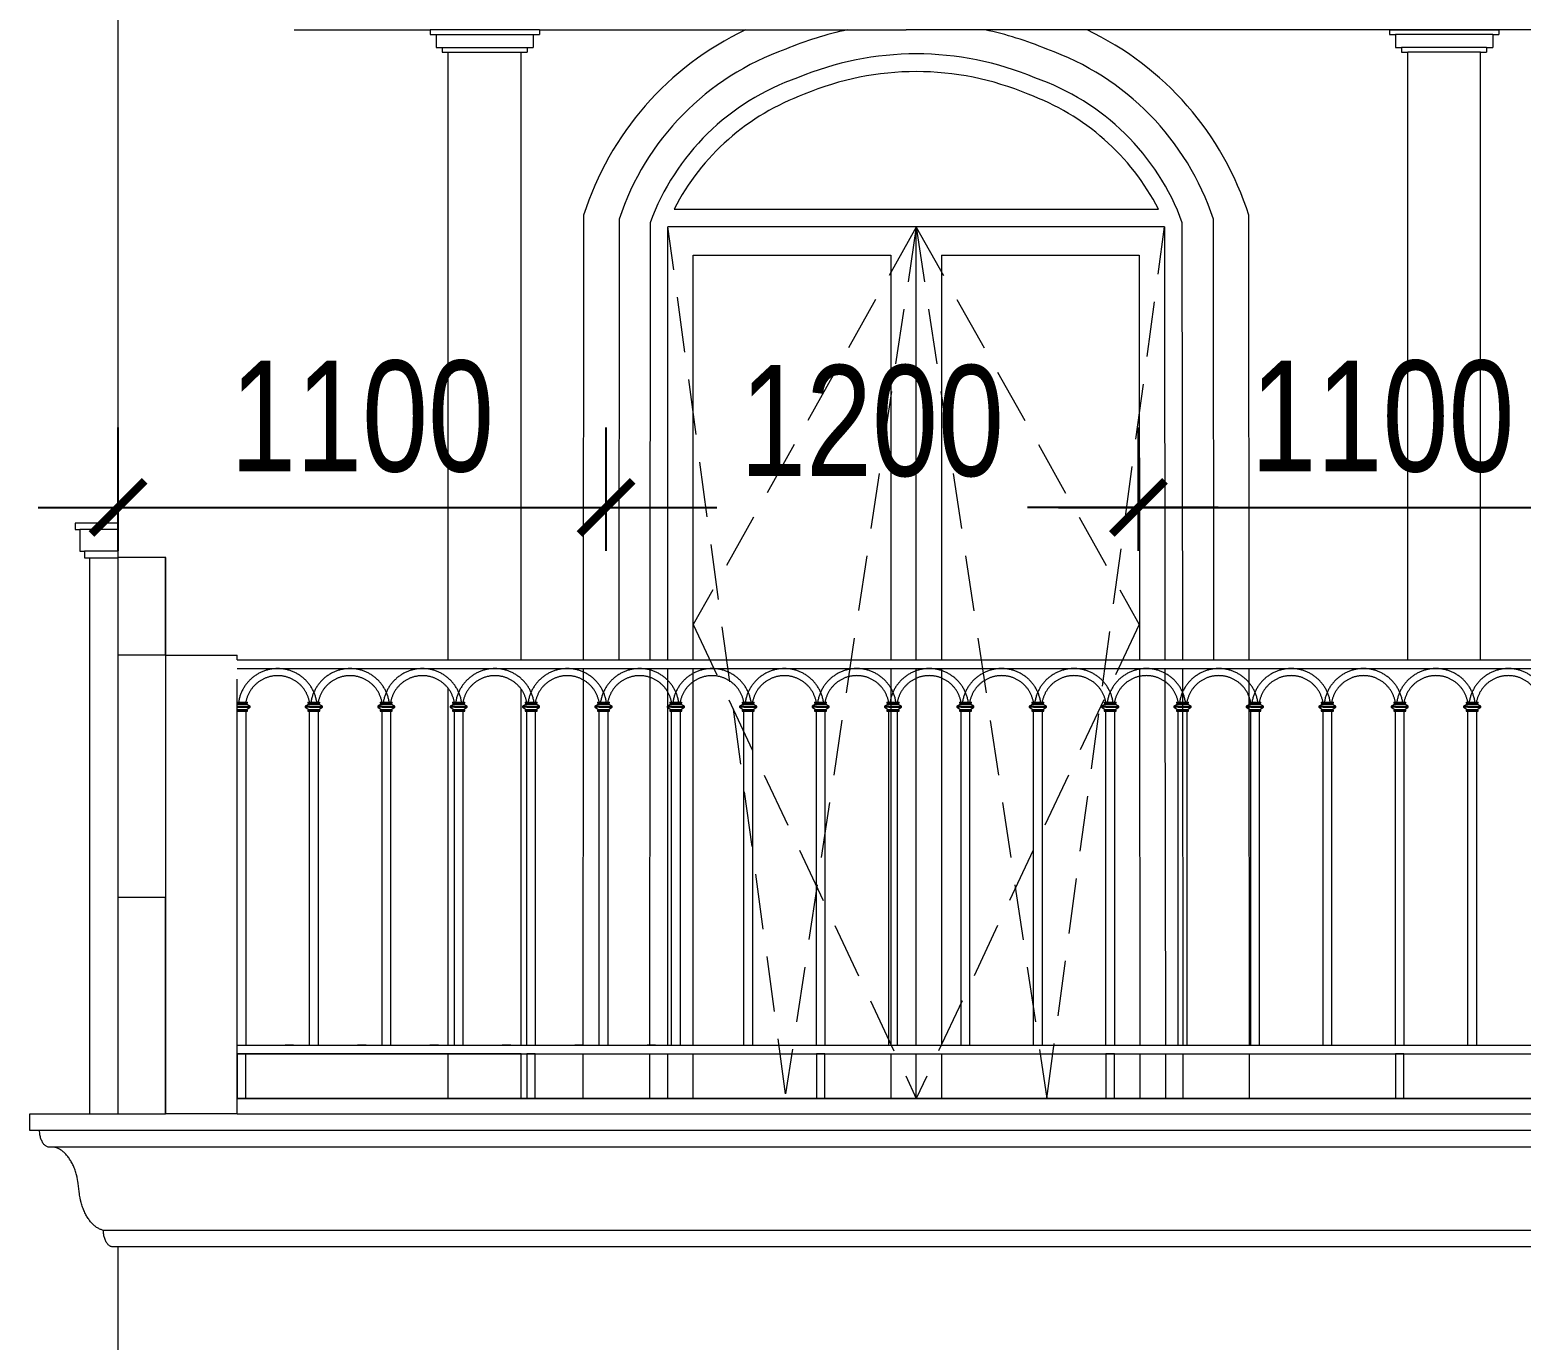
# Model space of a CAD drawing. Header units: millimetres. Extents: x -78046 to 260989, y -99288 to 158505.
# Drawn here: x 190522 to 193884, y 10957 to 13911 of the extents above; entities that cross this region are included whole.
import ezdxf
from ezdxf.xclip import XClip

# ---------------------------------------------------------------- set-up
doc = ezdxf.new("R2010")
doc.units = ezdxf.units.MM
doc.header["$LTSCALE"] = 100
doc.header["$XCLIPFRAME"] = 0
doc.header["$PDMODE"] = 98
doc.linetypes.add('HIDDEN', pattern=[0.375, 0.25, -0.125])
doc.layers.get('Defpoints').update_dxf_attribs({"lineweight": 13})
for name, color, linetype, lineweight in [('-DOOR', 137, 'Continuous', 9), ('-HATCH', 8, 'Continuous', 5), ('-HIDE', 3, 'HIDDEN', 13), ('-LINE1', 7, 'Continuous', 18)]:
    doc.layers.add(name, color=color, linetype=linetype, lineweight=lineweight)
doc.styles.add('AVANH', font='VHAVAN_2.TTF', dxfattribs={"width": 0.8})
doc.dimstyles.new('C_100A3', dxfattribs={"dimscale": 100, "dimtxt": 2.5, "dimasz": 1.2, "dimexe": 1.8, "dimexo": 0, "dimgap": 0.75, "dimtad": 1, "dimdec": 0, "dimzin": 0, "dimdsep": 46, "dimtxsty": 'AVANH', "dimblk": 'ARCHTICK', "dimcen": 0, "dimdle": 1.8, "dimclrd": 256, "dimclre": 256, "dimclrt": 7, "dimadec": 0, "dimazin": 0, "dimtfac": 0.0001, "dimtdec": 0, "dimtix": 1, "dimtmove": 2, "dimatfit": 3, "dimldrblk": 'ARCHTICK', "dimfxl": 1.8, "dimtolj": 1, "dimtzin": 0, "dimarcsym": 0})

# ---------------------------------------------------------------- blocks, each defined once
blk = doc.blocks.new('lancan')
for p, q in [((-1.1, 988.8), (6547.2, 988.8)), ((-1.1, 968.8), (6547.2, 968.8)), ((0, 883.9), (-9.8, 883.9)), ((0, 881.9), (-9.8, 881.9)), ((-4, 893), (0, 893)), ((-1.6, 891), (0, 891)), ((-1.6, 889), (20.8, 889)), ((-1.6, 876.9), (20.8, 876.9)), ((-1.6, 874.9), (0, 874.9)), ((0, 893), (19.2, 893)), ((19.2, 891), (0, 891)), ((0, 881.9), (0, 883.9)), ((0, 883.9), (19.2, 883.9)), ((0, 881.9), (19.2, 881.9)), ((19.2, 874.9), (0, 874.9)), ((19.2, 893), (23.2, 893)), ((19.2, 891), (20.8, 891)), ((19.2, 883.9), (19.2, 881.9)), ((19.2, 883.9), (29, 883.9)), ((19.2, 881.9), (29, 881.9)), ((19.2, 874.9), (20.8, 874.9)), ((20.8, 889), (20.8, 891)), ((20.8, 891), (23.2, 891)), ((29, 883.9), (20.8, 889)), ((20.8, 876.9), (29, 881.9)), ((20.8, 874.9), (20.8, 876.9)), ((20.8, 874.9), (23.2, 874.9)), ((23.2, 891), (23.2, 893)), ((23.2, 872.9), (23.2, 874.9)), ((29, 881.9), (29, 883.9)), ((161.6, 889), (153.4, 883.9)), ((153.4, 883.9), (153.4, 881.9)), ((163.2, 883.9), (153.4, 883.9)), ((153.4, 881.9), (161.6, 876.9)), ((163.2, 881.9), (153.4, 881.9)), ((159.2, 893), (159.2, 891)), ((159.2, 893), (163.2, 893)), ((159.2, 891), (161.6, 891)), ((159.2, 874.9), (159.2, 872.9)), ((159.2, 874.9), (161.6, 874.9)), ((161.6, 891), (161.6, 889)), ((161.6, 891), (163.2, 891)), ((161.6, 889), (184, 889)), ((161.6, 876.9), (161.6, 874.9)), ((161.6, 876.9), (184, 876.9)), ((161.6, 874.9), (163.2, 874.9)), ((163.2, 893), (182.4, 893)), ((182.4, 891), (163.2, 891)), ((163.2, 881.9), (163.2, 883.9)), ((163.2, 883.9), (182.4, 883.9)), ((163.2, 881.9), (182.4, 881.9)), ((182.4, 874.9), (163.2, 874.9)), ((182.4, 893), (186.4, 893)), ((182.4, 891), (184, 891)), ((182.4, 883.9), (182.4, 881.9)), ((182.4, 883.9), (192.2, 883.9)), ((182.4, 881.9), (192.2, 881.9)), ((182.4, 874.9), (184, 874.9)), ((184, 889), (184, 891)), ((184, 891), (186.4, 891)), ((192.2, 883.9), (184, 889)), ((184, 876.9), (192.2, 881.9)), ((184, 874.9), (184, 876.9)), ((184, 874.9), (186.4, 874.9)), ((186.4, 891), (186.4, 893)), ((186.4, 872.9), (186.4, 874.9)), ((192.2, 881.9), (192.2, 883.9)), ((324.8, 889), (316.6, 883.9)), ((316.6, 883.9), (316.6, 881.9)), ((326.4, 883.9), (316.6, 883.9)), ((316.6, 881.9), (324.8, 876.9)), ((326.4, 881.9), (316.6, 881.9)), ((322.4, 893), (322.4, 891)), ((322.4, 893), (326.4, 893)), ((322.4, 891), (324.8, 891)), ((322.4, 874.9), (322.4, 872.9)), ((322.4, 874.9), (324.8, 874.9)), ((324.8, 891), (324.8, 889)), ((324.8, 891), (326.4, 891)), ((324.8, 889), (347.2, 889)), ((324.8, 876.9), (324.8, 874.9)), ((324.8, 876.9), (347.2, 876.9)), ((324.8, 874.9), (326.4, 874.9)), ((326.4, 893), (345.6, 893)), ((345.6, 891), (326.4, 891)), ((326.4, 881.9), (326.4, 883.9)), ((326.4, 883.9), (345.6, 883.9)), ((326.4, 881.9), (345.6, 881.9)), ((345.6, 874.9), (326.4, 874.9)), ((345.6, 893), (349.6, 893)), ((345.6, 891), (347.2, 891)), ((345.6, 883.9), (345.6, 881.9)), ((345.6, 883.9), (355.4, 883.9)), ((345.6, 881.9), (355.4, 881.9)), ((345.6, 874.9), (347.2, 874.9)), ((347.2, 889), (347.2, 891)), ((347.2, 891), (349.6, 891)), ((355.4, 883.9), (347.2, 889)), ((347.2, 876.9), (355.4, 881.9)), ((347.2, 874.9), (347.2, 876.9)), ((347.2, 874.9), (349.6, 874.9)), ((349.6, 891), (349.6, 893)), ((349.6, 872.9), (349.6, 874.9)), ((355.4, 881.9), (355.4, 883.9)), ((488, 889), (479.8, 883.9)), ((479.8, 883.9), (479.8, 881.9)), ((489.6, 883.9), (479.8, 883.9)), ((479.8, 881.9), (488, 876.9)), ((489.6, 881.9), (479.8, 881.9)), ((485.6, 893), (485.6, 891)), ((485.6, 893), (489.6, 893)), ((485.6, 891), (488, 891)), ((485.6, 874.9), (485.6, 872.9)), ((485.6, 874.9), (488, 874.9)), ((488, 891), (488, 889)), ((488, 891), (489.6, 891)), ((488, 889), (510.4, 889)), ((488, 876.9), (488, 874.9)), ((488, 876.9), (510.4, 876.9)), ((488, 874.9), (489.6, 874.9)), ((489.6, 893), (508.8, 893)), ((508.8, 891), (489.6, 891)), ((489.6, 881.9), (489.6, 883.9)), ((489.6, 883.9), (508.8, 883.9)), ((489.6, 881.9), (508.8, 881.9)), ((508.8, 874.9), (489.6, 874.9)), ((508.8, 893), (512.8, 893)), ((508.8, 891), (510.4, 891)), ((508.8, 883.9), (508.8, 881.9)), ((508.8, 883.9), (518.6, 883.9)), ((508.8, 881.9), (518.6, 881.9)), ((508.8, 874.9), (510.4, 874.9)), ((510.4, 889), (510.4, 891)), ((510.4, 891), (512.8, 891)), ((518.6, 883.9), (510.4, 889)), ((510.4, 876.9), (518.6, 881.9)), ((510.4, 874.9), (510.4, 876.9)), ((510.4, 874.9), (512.8, 874.9)), ((512.8, 891), (512.8, 893)), ((512.8, 872.9), (512.8, 874.9)), ((518.6, 881.9), (518.6, 883.9)), ((651.2, 889), (643, 884)), ((643, 884), (643, 882)), ((652.8, 884), (643, 884)), ((643, 882), (651.2, 876.9)), ((652.8, 882), (643, 882)), ((648.8, 893), (648.8, 891)), ((648.8, 893), (652.8, 893)), ((648.8, 891), (651.2, 891)), ((648.8, 874.9), (648.8, 872.9)), ((648.8, 874.9), (651.2, 874.9)), ((651.2, 891), (651.2, 889)), ((651.2, 891), (652.8, 891)), ((651.2, 889), (673.6, 889)), ((651.2, 876.9), (651.2, 874.9)), ((651.2, 876.9), (673.6, 876.9)), ((651.2, 874.9), (652.8, 874.9)), ((652.8, 893), (672, 893)), ((672, 891), (652.8, 891)), ((652.8, 882), (652.8, 884)), ((652.8, 884), (672, 884)), ((652.8, 882), (672, 882)), ((672, 874.9), (652.8, 874.9)), ((672, 893), (676, 893)), ((672, 891), (673.6, 891)), ((672, 884), (672, 882)), ((672, 884), (681.8, 884)), ((672, 882), (681.8, 882)), ((672, 874.9), (673.6, 874.9)), ((673.6, 889), (673.6, 891)), ((673.6, 891), (676, 891)), ((681.8, 884), (673.6, 889)), ((673.6, 876.9), (681.8, 882)), ((673.6, 874.9), (673.6, 876.9)), ((673.6, 874.9), (676, 874.9)), ((676, 891), (676, 893)), ((676, 872.9), (676, 874.9)), ((681.8, 882), (681.8, 884)), ((814.4, 889), (806.2, 884)), ((806.2, 884), (806.2, 882)), ((816, 884), (806.2, 884)), ((806.2, 882), (814.4, 876.9)), ((816, 882), (806.2, 882)), ((812, 893), (812, 891)), ((812, 893), (816, 893)), ((812, 891), (814.4, 891)), ((812, 874.9), (812, 872.9)), ((812, 874.9), (814.4, 874.9)), ((814.4, 891), (814.4, 889)), ((814.4, 891), (816, 891)), ((814.4, 889), (836.8, 889)), ((814.4, 876.9), (814.4, 874.9)), ((814.4, 876.9), (836.8, 876.9)), ((814.4, 874.9), (816, 874.9)), ((816, 893), (835.2, 893)), ((835.2, 891), (816, 891)), ((816, 882), (816, 884)), ((816, 884), (835.2, 884)), ((816, 882), (835.2, 882)), ((835.2, 874.9), (816, 874.9)), ((835.2, 893), (839.2, 893)), ((835.2, 891), (836.8, 891)), ((835.2, 884), (835.2, 882)), ((835.2, 884), (845, 884)), ((835.2, 882), (845, 882)), ((835.2, 874.9), (836.8, 874.9)), ((836.8, 889), (836.8, 891)), ((836.8, 891), (839.2, 891)), ((845, 884), (836.8, 889)), ((836.8, 876.9), (845, 882)), ((836.8, 874.9), (836.8, 876.9)), ((836.8, 874.9), (839.2, 874.9)), ((839.2, 891), (839.2, 893)), ((839.2, 872.9), (839.2, 874.9)), ((845, 882), (845, 884)), ((977.6, 889), (969.4, 884)), ((969.4, 884), (969.4, 882)), ((979.2, 884), (969.4, 884)), ((969.4, 882), (977.6, 876.9)), ((979.2, 882), (969.4, 882)), ((975.2, 893), (975.2, 891)), ((975.2, 893), (979.2, 893)), ((975.2, 891), (977.6, 891)), ((975.2, 874.9), (975.2, 872.9)), ((975.2, 874.9), (977.6, 874.9)), ((977.6, 891), (977.6, 889)), ((977.6, 891), (979.2, 891)), ((977.6, 889), (1000, 889)), ((977.6, 876.9), (977.6, 874.9)), ((977.6, 876.9), (1000, 876.9)), ((977.6, 874.9), (979.2, 874.9)), ((979.2, 893), (998.4, 893)), ((998.4, 891), (979.2, 891)), ((979.2, 882), (979.2, 884)), ((979.2, 884), (998.4, 884)), ((979.2, 882), (998.4, 882)), ((998.4, 874.9), (979.2, 874.9)), ((998.4, 893), (1002.4, 893)), ((998.4, 891), (1000, 891)), ((998.4, 884), (998.4, 882)), ((998.4, 884), (1008.2, 884)), ((998.4, 882), (1008.2, 882)), ((998.4, 874.9), (1000, 874.9)), ((1000, 889), (1000, 891)), ((1000, 891), (1002.4, 891)), ((1008.2, 884), (1000, 889)), ((1000, 876.9), (1008.2, 882)), ((1000, 874.9), (1000, 876.9)), ((1000, 874.9), (1002.4, 874.9)), ((1002.4, 891), (1002.4, 893)), ((1002.4, 872.9), (1002.4, 874.9)), ((1008.2, 882), (1008.2, 884)), ((1140.8, 889), (1132.6, 884)), ((1132.6, 884), (1132.6, 882)), ((1142.4, 884), (1132.6, 884)), ((1132.6, 882), (1140.8, 876.9)), ((1142.4, 882), (1132.6, 882)), ((1138.4, 893), (1138.4, 891)), ((1138.4, 893), (1142.4, 893)), ((1138.4, 891), (1140.8, 891)), ((1138.4, 874.9), (1138.4, 872.9)), ((1138.4, 874.9), (1140.8, 874.9)), ((1140.8, 891), (1140.8, 889)), ((1140.8, 891), (1142.4, 891)), ((1140.8, 889), (1163.2, 889)), ((1140.8, 876.9), (1140.8, 874.9)), ((1140.8, 876.9), (1163.2, 876.9)), ((1140.8, 874.9), (1142.4, 874.9)), ((1142.4, 893), (1161.6, 893)), ((1161.6, 891), (1142.4, 891)), ((1142.4, 882), (1142.4, 884)), ((1142.4, 884), (1161.6, 884)), ((1142.4, 882), (1161.6, 882)), ((1161.6, 874.9), (1142.4, 874.9)), ((1161.6, 893), (1165.6, 893)), ((1161.6, 891), (1163.2, 891)), ((1161.6, 884), (1161.6, 882)), ((1161.6, 884), (1171.4, 884)), ((1161.6, 882), (1171.4, 882)), ((1161.6, 874.9), (1163.2, 874.9)), ((1163.2, 889), (1163.2, 891)), ((1163.2, 891), (1165.6, 891)), ((1171.4, 884), (1163.2, 889)), ((1163.2, 876.9), (1171.4, 882)), ((1163.2, 874.9), (1163.2, 876.9)), ((1163.2, 874.9), (1165.6, 874.9)), ((1165.6, 891), (1165.6, 893)), ((1165.6, 872.9), (1165.6, 874.9)), ((1171.4, 882), (1171.4, 884)), ((1304, 889), (1295.8, 884)), ((1295.8, 884), (1295.8, 882)), ((1305.6, 884), (1295.8, 884)), ((1295.8, 882), (1304, 876.9)), ((1305.6, 882), (1295.8, 882)), ((1301.6, 893), (1301.6, 891)), ((1301.6, 893), (1305.6, 893)), ((1301.6, 891), (1304, 891)), ((1301.6, 874.9), (1301.6, 872.9)), ((1301.6, 874.9), (1304, 874.9)), ((1304, 891), (1304, 889)), ((1304, 891), (1305.6, 891)), ((1304, 889), (1326.4, 889)), ((1304, 876.9), (1304, 874.9)), ((1304, 876.9), (1326.4, 876.9)), ((1304, 874.9), (1305.6, 874.9)), ((1305.6, 893), (1324.8, 893)), ((1324.8, 891), (1305.6, 891)), ((1305.6, 882), (1305.6, 884)), ((1305.6, 884), (1324.8, 884)), ((1305.6, 882), (1324.8, 882)), ((1324.8, 874.9), (1305.6, 874.9)), ((1324.8, 893), (1328.8, 893)), ((1324.8, 891), (1326.4, 891)), ((1324.8, 884), (1324.8, 882)), ((1324.8, 884), (1334.6, 884)), ((1324.8, 882), (1334.6, 882)), ((1324.8, 874.9), (1326.4, 874.9)), ((1326.4, 889), (1326.4, 891)), ((1326.4, 891), (1328.8, 891)), ((1334.6, 884), (1326.4, 889)), ((1326.4, 876.9), (1334.6, 882)), ((1326.4, 874.9), (1326.4, 876.9)), ((1326.4, 874.9), (1328.8, 874.9)), ((1328.8, 891), (1328.8, 893)), ((1328.8, 872.9), (1328.8, 874.9)), ((1334.6, 882), (1334.6, 884)), ((1467.2, 889), (1459, 884)), ((1459, 884), (1459, 882)), ((1468.8, 884), (1459, 884)), ((1459, 882), (1467.2, 876.9)), ((1468.8, 882), (1459, 882)), ((1464.8, 893), (1464.8, 891)), ((1464.8, 893), (1468.8, 893)), ((1464.8, 891), (1467.2, 891)), ((1464.8, 874.9), (1464.8, 872.9)), ((1464.8, 874.9), (1467.2, 874.9)), ((1467.2, 891), (1467.2, 889)), ((1467.2, 891), (1468.8, 891)), ((1467.2, 889), (1489.6, 889)), ((1467.2, 876.9), (1467.2, 874.9)), ((1467.2, 876.9), (1489.6, 876.9)), ((1467.2, 874.9), (1468.8, 874.9)), ((1468.8, 893), (1488, 893)), ((1488, 891), (1468.8, 891)), ((1468.8, 882), (1468.8, 884)), ((1468.8, 884), (1488, 884)), ((1468.8, 882), (1488, 882)), ((1488, 874.9), (1468.8, 874.9)), ((1488, 893), (1492, 893)), ((1488, 891), (1489.6, 891)), ((1488, 884), (1488, 882)), ((1488, 884), (1497.8, 884)), ((1488, 882), (1497.8, 882)), ((1488, 874.9), (1489.6, 874.9)), ((1489.6, 889), (1489.6, 891)), ((1489.6, 891), (1492, 891)), ((1497.8, 884), (1489.6, 889)), ((1489.6, 876.9), (1497.8, 882)), ((1489.6, 874.9), (1489.6, 876.9)), ((1489.6, 874.9), (1492, 874.9)), ((1492, 891), (1492, 893)), ((1492, 872.9), (1492, 874.9)), ((1497.8, 882), (1497.8, 884)), ((1630.4, 889), (1622.2, 884)), ((1622.2, 884), (1622.2, 882)), ((1632, 884), (1622.2, 884)), ((1622.2, 882), (1630.4, 876.9)), ((1632, 882), (1622.2, 882)), ((1628, 893), (1628, 891)), ((1628, 893), (1632, 893)), ((1628, 891), (1630.4, 891)), ((1628, 874.9), (1628, 872.9)), ((1628, 874.9), (1630.4, 874.9)), ((1630.4, 891), (1630.4, 889)), ((1630.4, 891), (1632, 891)), ((1630.4, 889), (1652.8, 889)), ((1630.4, 876.9), (1630.4, 874.9)), ((1630.4, 876.9), (1652.8, 876.9)), ((1630.4, 874.9), (1632, 874.9)), ((1632, 893), (1651.2, 893)), ((1651.2, 891), (1632, 891)), ((1632, 882), (1632, 884)), ((1632, 884), (1651.2, 884)), ((1632, 882), (1651.2, 882)), ((1651.2, 874.9), (1632, 874.9)), ((1651.2, 893), (1655.2, 893)), ((1651.2, 891), (1652.8, 891)), ((1651.2, 884), (1651.2, 882)), ((1651.2, 884), (1661, 884)), ((1651.2, 882), (1661, 882)), ((1651.2, 874.9), (1652.8, 874.9)), ((1652.8, 889), (1652.8, 891)), ((1652.8, 891), (1655.2, 891)), ((1661, 884), (1652.8, 889)), ((1652.8, 876.9), (1661, 882)), ((1652.8, 874.9), (1652.8, 876.9)), ((1652.8, 874.9), (1655.2, 874.9)), ((1655.2, 891), (1655.2, 893)), ((1655.2, 872.9), (1655.2, 874.9)), ((1661, 882), (1661, 884)), ((1793.6, 889), (1785.4, 884)), ((1785.4, 884), (1785.4, 882)), ((1795.2, 884), (1785.4, 884)), ((1785.4, 882), (1793.6, 876.9)), ((1795.2, 882), (1785.4, 882)), ((1791.2, 893), (1791.2, 891)), ((1791.2, 893), (1795.2, 893)), ((1791.2, 891), (1793.6, 891)), ((1791.2, 874.9), (1791.2, 872.9)), ((1791.2, 874.9), (1793.6, 874.9)), ((1793.6, 891), (1793.6, 889)), ((1793.6, 891), (1795.2, 891)), ((1793.6, 889), (1816, 889)), ((1793.6, 876.9), (1793.6, 874.9)), ((1793.6, 876.9), (1816, 876.9)), ((1793.6, 874.9), (1795.2, 874.9)), ((1795.2, 893), (1814.4, 893)), ((1814.4, 891), (1795.2, 891)), ((1795.2, 882), (1795.2, 884)), ((1795.2, 884), (1814.4, 884)), ((1795.2, 882), (1814.4, 882)), ((1814.4, 874.9), (1795.2, 874.9)), ((1814.4, 893), (1818.4, 893)), ((1814.4, 891), (1816, 891)), ((1814.4, 884), (1814.4, 882)), ((1814.4, 884), (1824.2, 884)), ((1814.4, 882), (1824.2, 882)), ((1814.4, 874.9), (1816, 874.9)), ((1816, 889), (1816, 891)), ((1816, 891), (1818.4, 891)), ((1824.2, 884), (1816, 889)), ((1816, 876.9), (1824.2, 882)), ((1816, 874.9), (1816, 876.9)), ((1816, 874.9), (1818.4, 874.9)), ((1818.4, 891), (1818.4, 893)), ((1818.4, 872.9), (1818.4, 874.9)), ((1824.2, 882), (1824.2, 884)), ((1956.8, 889), (1948.5, 884)), ((1948.5, 884), (1948.5, 882)), ((1958.4, 884), (1948.5, 884)), ((1948.5, 882), (1956.8, 876.9)), ((1958.4, 882), (1948.5, 882)), ((1954.4, 893), (1954.4, 891)), ((1954.4, 893), (1958.4, 893)), ((1954.4, 891), (1956.8, 891)), ((1954.4, 874.9), (1954.4, 872.9)), ((1954.4, 874.9), (1956.8, 874.9)), ((1956.8, 891), (1956.8, 889)), ((1956.8, 891), (1958.4, 891)), ((1956.8, 889), (1979.2, 889)), ((1956.8, 876.9), (1956.8, 874.9)), ((1956.8, 876.9), (1979.2, 876.9)), ((1956.8, 874.9), (1958.4, 874.9)), ((1958.4, 893), (1977.6, 893)), ((1977.6, 891), (1958.4, 891)), ((1958.4, 882), (1958.4, 884)), ((1958.4, 884), (1977.6, 884)), ((1958.4, 882), (1977.6, 882)), ((1977.6, 874.9), (1958.4, 874.9)), ((1977.6, 893), (1981.6, 893)), ((1977.6, 891), (1979.2, 891)), ((1977.6, 884), (1977.6, 882)), ((1977.6, 884), (1987.4, 884)), ((1977.6, 882), (1987.4, 882)), ((1977.6, 874.9), (1979.2, 874.9)), ((1979.2, 889), (1979.2, 891)), ((1979.2, 891), (1981.6, 891)), ((1987.4, 884), (1979.2, 889)), ((1979.2, 876.9), (1987.4, 882)), ((1979.2, 874.9), (1979.2, 876.9)), ((1979.2, 874.9), (1981.6, 874.9)), ((1981.6, 891), (1981.6, 893)), ((1981.6, 872.9), (1981.6, 874.9)), ((1987.4, 882), (1987.4, 884)), ((2120, 889), (2111.7, 884)), ((2111.7, 884), (2111.7, 882)), ((2121.6, 884), (2111.7, 884)), ((2111.7, 882), (2120, 876.9)), ((2121.6, 882), (2111.7, 882)), ((2117.6, 893), (2117.6, 891)), ((2117.6, 893), (2121.6, 893)), ((2117.6, 891), (2120, 891)), ((2117.6, 874.9), (2117.6, 872.9)), ((2117.6, 874.9), (2120, 874.9)), ((2120, 891), (2120, 889)), ((2120, 891), (2121.6, 891)), ((2120, 889), (2142.4, 889)), ((2120, 876.9), (2120, 874.9)), ((2120, 876.9), (2142.4, 876.9)), ((2120, 874.9), (2121.6, 874.9)), ((2121.6, 893), (2140.8, 893)), ((2140.8, 891), (2121.6, 891)), ((2121.6, 882), (2121.6, 884)), ((2121.6, 884), (2140.8, 884)), ((2121.6, 882), (2140.8, 882)), ((2140.8, 874.9), (2121.6, 874.9)), ((2140.8, 893), (2144.8, 893)), ((2140.8, 891), (2142.4, 891)), ((2140.8, 884), (2140.8, 882)), ((2140.8, 884), (2150.6, 884)), ((2140.8, 882), (2150.6, 882)), ((2140.8, 874.9), (2142.4, 874.9)), ((2142.4, 889), (2142.4, 891)), ((2142.4, 891), (2144.8, 891)), ((2150.6, 884), (2142.4, 889)), ((2142.4, 876.9), (2150.6, 882)), ((2142.4, 874.9), (2142.4, 876.9)), ((2142.4, 874.9), (2144.8, 874.9)), ((2144.8, 891), (2144.8, 893)), ((2144.8, 872.9), (2144.8, 874.9)), ((2150.6, 882), (2150.6, 884)), ((2283.2, 889), (2274.9, 884)), ((2274.9, 884), (2274.9, 882)), ((2284.8, 884), (2274.9, 884)), ((2274.9, 882), (2283.2, 876.9)), ((2284.8, 882), (2274.9, 882)), ((2280.8, 893), (2280.8, 891)), ((2280.8, 893), (2284.8, 893)), ((2280.8, 891), (2283.2, 891)), ((2280.8, 874.9), (2280.8, 872.9)), ((2280.8, 874.9), (2283.2, 874.9)), ((2283.2, 891), (2283.2, 889)), ((2283.2, 891), (2284.8, 891)), ((2283.2, 889), (2305.6, 889)), ((2283.2, 876.9), (2283.2, 874.9)), ((2283.2, 876.9), (2305.6, 876.9)), ((2283.2, 874.9), (2284.8, 874.9)), ((2284.8, 893), (2304, 893)), ((2304, 891), (2284.8, 891)), ((2284.8, 882), (2284.8, 884)), ((2284.8, 884), (2304, 884)), ((2284.8, 882), (2304, 882)), ((2304, 874.9), (2284.8, 874.9)), ((2304, 893), (2308, 893)), ((2304, 891), (2305.6, 891)), ((2304, 884), (2304, 882)), ((2304, 884), (2313.8, 884)), ((2304, 882), (2313.8, 882)), ((2304, 874.9), (2305.6, 874.9)), ((2305.6, 889), (2305.6, 891)), ((2305.6, 891), (2308, 891)), ((2313.8, 884), (2305.6, 889)), ((2305.6, 876.9), (2313.8, 882)), ((2305.6, 874.9), (2305.6, 876.9)), ((2305.6, 874.9), (2308, 874.9)), ((2308, 891), (2308, 893)), ((2308, 872.9), (2308, 874.9)), ((2313.8, 882), (2313.8, 884)), ((2446.4, 889), (2438.1, 884)), ((2438.1, 884), (2438.1, 882)), ((2448, 884), (2438.1, 884)), ((2438.1, 882), (2446.4, 876.9)), ((2448, 882), (2438.1, 882)), ((2444, 893), (2444, 891)), ((2444, 893), (2448, 893)), ((2444, 891), (2446.4, 891)), ((2444, 874.9), (2444, 872.9)), ((2444, 874.9), (2446.4, 874.9)), ((2446.4, 891), (2446.4, 889)), ((2446.4, 891), (2448, 891)), ((2446.4, 889), (2468.8, 889)), ((2446.4, 876.9), (2446.4, 874.9)), ((2446.4, 876.9), (2468.8, 876.9)), ((2446.4, 874.9), (2448, 874.9)), ((2448, 893), (2467.2, 893)), ((2467.2, 891), (2448, 891)), ((2448, 882), (2448, 884)), ((2448, 884), (2467.2, 884)), ((2448, 882), (2467.2, 882)), ((2467.2, 874.9), (2448, 874.9)), ((2467.2, 893), (2471.2, 893)), ((2467.2, 891), (2468.8, 891)), ((2467.2, 884), (2467.2, 882)), ((2467.2, 884), (2477, 884)), ((2467.2, 882), (2477, 882)), ((2467.2, 874.9), (2468.8, 874.9)), ((2468.8, 889), (2468.8, 891)), ((2468.8, 891), (2471.2, 891)), ((2477, 884), (2468.8, 889)), ((2468.8, 876.9), (2477, 882)), ((2468.8, 874.9), (2468.8, 876.9)), ((2468.8, 874.9), (2471.2, 874.9)), ((2471.2, 891), (2471.2, 893)), ((2471.2, 872.9), (2471.2, 874.9)), ((2477, 882), (2477, 884)), ((2609.6, 889), (2601.3, 884)), ((2601.3, 884), (2601.3, 882)), ((2611.2, 884), (2601.3, 884)), ((2601.3, 882), (2609.6, 876.9)), ((2611.2, 882), (2601.3, 882)), ((2607.2, 893), (2607.2, 891)), ((2607.2, 893), (2611.2, 893)), ((2607.2, 891), (2609.6, 891)), ((2607.2, 874.9), (2607.2, 872.9)), ((2607.2, 874.9), (2609.6, 874.9)), ((2609.6, 891), (2609.6, 889)), ((2609.6, 891), (2611.2, 891)), ((2609.6, 889), (2632, 889)), ((2609.6, 876.9), (2609.6, 874.9)), ((2609.6, 876.9), (2632, 876.9)), ((2609.6, 874.9), (2611.2, 874.9)), ((2611.2, 893), (2630.4, 893)), ((2630.4, 891), (2611.2, 891)), ((2611.2, 882), (2611.2, 884)), ((2611.2, 884), (2630.4, 884)), ((2611.2, 882), (2630.4, 882)), ((2630.4, 874.9), (2611.2, 874.9)), ((2630.4, 893), (2634.4, 893)), ((2630.4, 891), (2632, 891)), ((2630.4, 884), (2630.4, 882)), ((2630.4, 884), (2640.2, 884)), ((2630.4, 882), (2640.2, 882)), ((2630.4, 874.9), (2632, 874.9)), ((2632, 889), (2632, 891)), ((2632, 891), (2634.4, 891)), ((2640.2, 884), (2632, 889)), ((2632, 876.9), (2640.2, 882)), ((2632, 874.9), (2632, 876.9)), ((2632, 874.9), (2634.4, 874.9)), ((2634.4, 891), (2634.4, 893)), ((2634.4, 872.9), (2634.4, 874.9)), ((2640.2, 882), (2640.2, 884)), ((2772.8, 889), (2764.5, 884)), ((2764.5, 884), (2764.5, 882)), ((2774.4, 884), (2764.5, 884)), ((2764.5, 882), (2772.8, 876.9)), ((2774.4, 882), (2764.5, 882)), ((2770.4, 893), (2770.4, 891)), ((2770.4, 893), (2774.4, 893)), ((2770.4, 891), (2772.8, 891)), ((2770.4, 874.9), (2770.4, 872.9)), ((2770.4, 874.9), (2772.8, 874.9)), ((2772.8, 891), (2772.8, 889)), ((2772.8, 891), (2774.4, 891)), ((2772.8, 889), (2795.2, 889)), ((2772.8, 876.9), (2772.8, 874.9)), ((2772.8, 876.9), (2795.2, 876.9)), ((2772.8, 874.9), (2774.4, 874.9)), ((2774.4, 893), (2793.6, 893)), ((2793.6, 891), (2774.4, 891)), ((2774.4, 882), (2774.4, 884)), ((2774.4, 884), (2793.6, 884)), ((2774.4, 882), (2793.6, 882)), ((2793.6, 874.9), (2774.4, 874.9)), ((2793.6, 893), (2797.6, 893)), ((2793.6, 891), (2795.2, 891)), ((2793.6, 884), (2793.6, 882)), ((2793.6, 884), (2803.4, 884)), ((2793.6, 882), (2803.4, 882)), ((2793.6, 874.9), (2795.2, 874.9)), ((2795.2, 889), (2795.2, 891)), ((2795.2, 891), (2797.6, 891)), ((2803.4, 884), (2795.2, 889)), ((2795.2, 876.9), (2803.4, 882)), ((2795.2, 874.9), (2795.2, 876.9)), ((2795.2, 874.9), (2797.6, 874.9)), ((2797.6, 891), (2797.6, 893)), ((2797.6, 872.9), (2797.6, 874.9)), ((2803.4, 882), (2803.4, 884)), ((-4, 872.9), (0, 872.9)), ((0, 120), (0, 872.9)), ((0, 872.9), (19.2, 872.9)), ((19.2, 872.9), (19.2, 120)), ((19.2, 872.9), (23.2, 872.9)), ((159.2, 872.9), (163.2, 872.9)), ((163.2, 120), (163.2, 872.9)), ((163.2, 872.9), (182.4, 872.9)), ((182.4, 872.9), (182.4, 120)), ((182.4, 872.9), (186.4, 872.9)), ((322.4, 872.9), (326.4, 872.9)), ((326.4, 120), (326.4, 872.9)), ((326.4, 872.9), (345.6, 872.9)), ((345.6, 872.9), (345.6, 120)), ((345.6, 872.9), (349.6, 872.9)), ((485.6, 872.9), (489.6, 872.9)), ((489.6, 120), (489.6, 872.9)), ((489.6, 872.9), (508.8, 872.9)), ((508.8, 872.9), (508.8, 120)), ((508.8, 872.9), (512.8, 872.9)), ((648.8, 872.9), (652.8, 872.9)), ((652.8, 120), (652.8, 872.9)), ((652.8, 872.9), (672, 872.9)), ((672, 872.9), (672, 120)), ((672, 872.9), (676, 872.9)), ((812, 872.9), (816, 872.9)), ((816, 120), (816, 872.9)), ((816, 872.9), (835.2, 872.9)), ((835.2, 872.9), (835.2, 120)), ((835.2, 872.9), (839.2, 872.9)), ((975.2, 872.9), (979.2, 872.9)), ((979.2, 120), (979.2, 872.9)), ((979.2, 872.9), (998.4, 872.9)), ((998.4, 872.9), (998.4, 120)), ((998.4, 872.9), (1002.4, 872.9)), ((1138.4, 872.9), (1142.4, 872.9)), ((1142.4, 120), (1142.4, 872.9)), ((1142.4, 872.9), (1161.6, 872.9)), ((1161.6, 872.9), (1161.6, 120)), ((1161.6, 872.9), (1165.6, 872.9)), ((1301.6, 872.9), (1305.6, 872.9)), ((1305.6, 120), (1305.6, 872.9)), ((1305.6, 872.9), (1324.8, 872.9)), ((1324.8, 872.9), (1324.8, 120)), ((1324.8, 872.9), (1328.8, 872.9)), ((1464.8, 872.9), (1468.8, 872.9)), ((1468.8, 120), (1468.8, 872.9)), ((1468.8, 872.9), (1488, 872.9)), ((1488, 872.9), (1488, 120)), ((1488, 872.9), (1492, 872.9)), ((1628, 872.9), (1632, 872.9)), ((1632, 120), (1632, 872.9)), ((1632, 872.9), (1651.2, 872.9)), ((1651.2, 872.9), (1651.2, 120)), ((1651.2, 872.9), (1655.2, 872.9)), ((1791.2, 872.9), (1795.2, 872.9)), ((1795.2, 120), (1795.2, 872.9)), ((1795.2, 872.9), (1814.4, 872.9)), ((1814.4, 872.9), (1814.4, 120)), ((1814.4, 872.9), (1818.4, 872.9)), ((1954.4, 872.9), (1958.4, 872.9)), ((1958.4, 120), (1958.4, 872.9)), ((1958.4, 872.9), (1977.6, 872.9)), ((1977.6, 872.9), (1977.6, 120)), ((1977.6, 872.9), (1981.6, 872.9)), ((2117.6, 872.9), (2121.6, 872.9)), ((2121.6, 120), (2121.6, 872.9)), ((2121.6, 872.9), (2140.8, 872.9)), ((2140.8, 872.9), (2140.8, 120)), ((2140.8, 872.9), (2144.8, 872.9)), ((2280.8, 872.9), (2284.8, 872.9)), ((2284.8, 120), (2284.8, 872.9)), ((2284.8, 872.9), (2304, 872.9)), ((2304, 872.9), (2304, 120)), ((2304, 872.9), (2308, 872.9)), ((2444, 872.9), (2448, 872.9)), ((2448, 120), (2448, 872.9)), ((2448, 872.9), (2467.2, 872.9)), ((2467.2, 872.9), (2467.2, 120)), ((2467.2, 872.9), (2471.2, 872.9)), ((2607.2, 872.9), (2611.2, 872.9)), ((2611.2, 120), (2611.2, 872.9)), ((2611.2, 872.9), (2630.4, 872.9)), ((2630.4, 872.9), (2630.4, 120)), ((2630.4, 872.9), (2634.4, 872.9)), ((2770.4, 872.9), (2774.4, 872.9)), ((2774.4, 120), (2774.4, 872.9)), ((2774.4, 872.9), (2793.6, 872.9)), ((2793.6, 872.9), (2793.6, 120)), ((2793.6, 872.9), (2797.6, 872.9)), ((-1.1, 120), (6547.2, 120)), ((-1.1, 100), (6547.2, 100)), ((-1.1, 0), (6547.2, 0))]:
    blk.add_line(p, q)
for points in [[(19.2, 100), (0, 100), (0, 0), (19.2, 0)], [(672, 100), (652.8, 100), (652.8, 0), (672, 0)], [(1324.8, 100), (1305.6, 100), (1305.6, 0), (1324.8, 0)], [(1977.6, 100), (1958.4, 100), (1958.4, 0), (1977.6, 0)], [(2630.4, 100), (2611.2, 100), (2611.2, 0), (2630.4, 0)]]:
    blk.add_lwpolyline(points, close=True)
for centre, radius, start, end in [((91.2, 879.7), 89.2, 8.5304, 171.4696), ((91.2, 879.7), 73.2, 10.4137, 169.5863), ((254.4, 879.7), 89.2, 8.5304, 171.4696), ((254.4, 879.7), 73.2, 10.4137, 169.5863), ((417.6, 879.7), 89.2, 8.5304, 171.4696), ((417.6, 879.7), 73.2, 10.4137, 169.5863), ((580.8, 879.7), 89.2, 8.5304, 171.4696), ((580.8, 879.7), 73.2, 10.4137, 169.5863), ((744, 879.7), 89.2, 8.5304, 171.4696), ((744, 879.7), 73.2, 10.4137, 169.5863), ((907.2, 879.7), 89.2, 8.5304, 171.4696), ((907.2, 879.7), 73.2, 10.4137, 169.5863), ((1070.4, 879.7), 89.2, 8.5304, 171.4696), ((1070.4, 879.7), 73.2, 10.4137, 169.5863), ((1233.6, 879.7), 89.2, 8.5304, 171.4696), ((1233.6, 879.7), 73.2, 10.4137, 169.5863), ((1396.8, 879.8), 89.2, 8.5304, 171.4696), ((1396.8, 879.8), 73.2, 10.4137, 169.5863), ((1560, 879.8), 89.2, 8.5304, 171.4696), ((1560, 879.8), 73.2, 10.4137, 169.5863), ((1723.2, 879.8), 89.2, 8.5304, 171.4696), ((1723.2, 879.8), 73.2, 10.4137, 169.5863), ((1886.4, 879.8), 89.2, 8.5304, 171.4696), ((1886.4, 879.8), 73.2, 10.4137, 169.5863), ((2049.6, 879.8), 89.2, 8.5304, 171.4696), ((2049.6, 879.8), 73.2, 10.4137, 169.5863), ((2212.8, 879.8), 89.2, 8.5304, 171.4696), ((2212.8, 879.8), 73.2, 10.4137, 169.5863), ((2376, 879.8), 89.2, 8.5304, 171.4696), ((2376, 879.8), 73.2, 10.4137, 169.5863), ((2539.2, 879.8), 89.2, 8.5304, 171.4696), ((2539.2, 879.8), 73.2, 10.4137, 169.5863), ((2702.4, 879.8), 89.2, 8.5304, 171.4696), ((2702.4, 879.8), 73.2, 10.4137, 169.5863), ((2865.6, 879.8), 89.2, 8.5304, 171.4696), ((2865.6, 879.8), 73.2, 10.4137, 169.5863)]:
    blk.add_arc(centre, radius, start, end)
blk = doc.blocks.new('_ARCHTICK')
at = {"const_width": 0.15}
blk.add_lwpolyline([(-0.5, -0.5), (0.5, 0.5)], dxfattribs=at)
blk = doc.blocks.new('*D151')
at = {"layer": 'Defpoints', "lineweight": -2, "transparency": 16777216}
for p, q in [((191821.2, 12736), (191821.2, 13014.1)), ((193021.2, 12736), (193021.2, 13014.1)), ((191641.2, 12834.1), (192070.5, 12834.1)), ((193201.2, 12834.1), (192770.8, 12834.1))]:
    blk.add_line(p, q, dxfattribs=at)
at = {"layer": 'Defpoints', "color": 0, "transparency": 16777216}
for p in [(193021.2, 12834.1), (191821.2, 12736), (193021.2, 12736)]:
    blk.add_point(p, dxfattribs=at)
at = {"layer": 'Defpoints', "lineweight": -2, "transparency": 16777216, "xscale": 120, "yscale": 120, "zscale": 120, "rotation": 180}
blk.add_blockref('_ARCHTICK', (191821.2, 12834.1), dxfattribs=at)
at = {"layer": 'Defpoints', "lineweight": -2, "transparency": 16777216, "xscale": 120, "yscale": 120, "zscale": 120}
blk.add_blockref('_ARCHTICK', (193021.2, 12834.1), dxfattribs=at)
at = {"layer": 'Defpoints', "color": 7, "transparency": 16777216, "insert": (192420.7, 13028.2), "char_height": 250, "attachment_point": 5, "style": 'AVANH'}
blk.add_mtext('\\A1;1200', dxfattribs=at)
blk = doc.blocks.new('*D152')
at = {"layer": 'Defpoints', "lineweight": -2, "transparency": 16777216}
for p, q in [((190720.9, 12736), (190720.9, 13014.1)), ((191821.2, 12736), (191821.2, 13014.1)), ((190540.9, 12834.1), (192001.2, 12834.1))]:
    blk.add_line(p, q, dxfattribs=at)
at = {"layer": 'Defpoints', "color": 0, "transparency": 16777216}
for p in [(191821.2, 12834.1), (190720.9, 12736), (191821.2, 12736)]:
    blk.add_point(p, dxfattribs=at)
at = {"layer": 'Defpoints', "lineweight": -2, "transparency": 16777216, "xscale": 120, "yscale": 120, "zscale": 120, "rotation": 180}
blk.add_blockref('_ARCHTICK', (190720.9, 12834.1), dxfattribs=at)
at = {"layer": 'Defpoints', "lineweight": -2, "transparency": 16777216, "xscale": 120, "yscale": 120, "zscale": 120}
blk.add_blockref('_ARCHTICK', (191821.2, 12834.1), dxfattribs=at)
at = {"layer": 'Defpoints', "color": 7, "transparency": 16777216, "insert": (191271, 13038.4), "char_height": 250, "attachment_point": 5, "style": 'AVANH'}
blk.add_mtext('\\A1;1100', dxfattribs=at)
blk = doc.blocks.new('*D153')
at = {"layer": 'Defpoints', "lineweight": -2, "transparency": 16777216}
for p, q in [((193021.2, 12736), (193021.2, 13014.1)), ((194121.7, 12736), (194121.7, 13014.1)), ((192841.2, 12834.1), (194301.7, 12834.1))]:
    blk.add_line(p, q, dxfattribs=at)
at = {"layer": 'Defpoints', "color": 0, "transparency": 16777216}
for p in [(194121.7, 12834.1), (193021.2, 12736), (194121.7, 12736)]:
    blk.add_point(p, dxfattribs=at)
at = {"layer": 'Defpoints', "lineweight": -2, "transparency": 16777216, "xscale": 120, "yscale": 120, "zscale": 120, "rotation": 180}
blk.add_blockref('_ARCHTICK', (193021.2, 12834.1), dxfattribs=at)
at = {"layer": 'Defpoints', "lineweight": -2, "transparency": 16777216, "xscale": 120, "yscale": 120, "zscale": 120}
blk.add_blockref('_ARCHTICK', (194121.7, 12834.1), dxfattribs=at)
at = {"layer": 'Defpoints', "color": 7, "transparency": 16777216, "insert": (193571.5, 13038.4), "char_height": 250, "attachment_point": 5, "style": 'AVANH'}
blk.add_mtext('\\A1;1100', dxfattribs=at)

msp = doc.modelspace()

# ---------------------------------------------------------------- linework, layer by layer
at = {"layer": '-DOOR', "lineweight": 9}
for p, q in [((193080.2, 13466.6), (191960.4, 13466.6)), ((192520.4, 12490.6), (192520.4, 13466.6)), ((192463.1, 13402.7), (192463.1, 12490.6)), ((192577.6, 13402.7), (192577.6, 12490.6)), ((192463.1, 12470.6), (192463.1, 11621.8)), ((192520.4, 11621.8), (192520.4, 12470.6)), ((192577.6, 12470.6), (192577.6, 11621.8)), ((192463.1, 11601.8), (192463.1, 11501.8)), ((192520.4, 11501.8), (192520.4, 11601.8)), ((192577.6, 11601.8), (192577.6, 11501.8))]:
    msp.add_line(p, q, dxfattribs=at)
msp.add_lwpolyline([(192772.7, 13765.6, 0.202486), (192268, 13765.6, 0.189258), (191974.4, 13506.6), (193066.3, 13506.6, 0.189258)], format="xyb", close=True, dxfattribs=at)
for points in [[(191960.4, 12490.6), (191960.4, 13466.6)], [(193080.2, 13466.6), (193081.1, 12490.6)], [(192017.6, 12490.6), (192017.6, 13402.7), (192463.1, 13402.7)], [(192577.6, 13402.7), (193023, 13402.7), (193023.8, 12490.6)], [(191960.4, 11621.8), (191960.4, 12470.6)], [(192017.6, 11621.8), (192017.6, 12470.6)], [(193023.8, 12470.6), (193024.6, 11621.8)], [(193081.1, 12470.6), (193081.9, 11621.8)], [(191960.4, 11501.8), (191960.4, 11601.8)], [(192017.6, 11501.8), (192017.6, 11601.8)], [(193024.6, 11601.8), (193024.7, 11501.8)], [(193081.9, 11601.8), (193082, 11501.8)]]:
    msp.add_lwpolyline(points, dxfattribs=at)
at = {"layer": '-HATCH'}
for p, q in [((191117.9, 13911), (191121.3, 13910.7)), ((191121.3, 13910.7), (191424.2, 13910.7)), ((191424.2, 13910.7), (191424.2, 13900.7)), ((191670.7, 13910.7), (191424.2, 13910.7)), ((191424.2, 13900.7), (191437.9, 13900.7)), ((191437.9, 13900.7), (191437.9, 13870.7)), ((191437.9, 13900.7), (191657, 13900.7)), ((191657, 13900.7), (191657, 13870.7)), ((191657, 13900.7), (191670.7, 13900.7)), ((191670.7, 13910.7), (191670.7, 13900.7)), ((191670.7, 13910.7), (192497.8, 13910.7)), ((193980.2, 13910.8), (192497.8, 13910.7)), ((193587.2, 13910.7), (193587.2, 13900.7)), ((193587.2, 13910.7), (193833.7, 13910.7)), ((193587.2, 13900.7), (193600.9, 13900.7)), ((193600.9, 13900.7), (193600.9, 13870.7)), ((193820, 13900.7), (193600.9, 13900.7)), ((193820, 13900.7), (193833.7, 13900.7)), ((193820, 13900.7), (193820, 13870.7)), ((193833.7, 13910.7), (193833.7, 13900.7)), ((191437.9, 13870.7), (191451.6, 13870.7)), ((191451.6, 13870.7), (191451.6, 13860.7)), ((191451.6, 13870.7), (191643.3, 13870.7)), ((191451.6, 13860.7), (191465.3, 13860.7)), ((191465.3, 12490.6), (191465.3, 13860.7)), ((191465.3, 13860.7), (191629.6, 13860.7)), ((191629.6, 12490.6), (191629.6, 13860.7)), ((191629.6, 13860.7), (191643.3, 13860.7)), ((191643.3, 13870.7), (191643.3, 13860.7)), ((191643.3, 13870.7), (191657, 13870.7)), ((193600.9, 13870.7), (193614.6, 13870.7)), ((193614.6, 13870.7), (193614.6, 13860.7)), ((193806.3, 13870.7), (193614.6, 13870.7)), ((193614.6, 13860.7), (193628.3, 13860.7)), ((193628.3, 12490.6), (193628.3, 13860.7)), ((193792.6, 13860.7), (193628.3, 13860.7)), ((193792.6, 12490.6), (193792.6, 13860.7)), ((193792.6, 13860.7), (193806.3, 13860.7)), ((193806.3, 13870.7), (193820, 13870.7)), ((193806.3, 13870.7), (193806.3, 13860.7)), ((190656.3, 11429.2), (190544, 11429.2)), ((190720.1, 11429.2), (190656.3, 11429.2)), ((190827.8, 11429.2), (190720.1, 11429.2)), ((197612.5, 11429.2), (190827.8, 11429.2)), ((190656.3, 11391.7), (190577.2, 11391.7)), ((190720.1, 11391.7), (190656.3, 11391.7)), ((190827.8, 11391.7), (190720.1, 11391.7)), ((197612.5, 11391.7), (190827.8, 11391.7)), ((190720.9, 11204.2), (190687.7, 11204.2)), ((197720.9, 11204.2), (190720.9, 11204.2))]:
    msp.add_line(p, q, dxfattribs=at)
for points in [[(192365.4, 13910.7, 0.048122), (192226.2, 13867.4, 0.232172), (191850.5, 13484.1), (191849.6, 12490.5)], [(193191.1, 12490.5), (193190.2, 13484.1, 0.232172), (192814.5, 13867.4, 0.048122), (192675.3, 13910.7, 0.023155)]]:
    msp.add_lwpolyline(points, format="xyb", dxfattribs=at)
at = {"layer": '-HIDE', "ltscale": 5}
for points in [[(192520.4, 13466.6), (192225.9, 11512), (191960.5, 13466.6)], [(192520.4, 13466.2), (192017.6, 12570.1), (192520.4, 11501.8)], [(192520.3, 13466.6), (192814.8, 11501.8), (193080.2, 13466.6)], [(192520.4, 13466.2), (193023.1, 12570.1), (192520.4, 11501.8)]]:
    msp.add_lwpolyline(points, dxfattribs=at)
at = {"layer": '-LINE1', "color": 0, "lineweight": 20}
for p, q in [((190720.9, 11466.7), (190720.9, 14038.7)), ((190624, 12798.8), (190624, 12784.2)), ((190720.9, 12798.8), (190624, 12798.8)), ((190624, 12784.2), (190634.7, 12784.2)), ((190634.7, 12784.2), (190634.7, 12735.3)), ((190720.9, 12784.2), (190634.7, 12784.2)), ((190634.7, 12735.3), (190645.5, 12735.3)), ((190645.5, 12735.3), (190645.5, 12720.7)), ((190720.9, 12735.3), (190645.5, 12735.3)), ((190645.5, 12720.7), (190656.3, 12720.7)), ((190656.3, 12720.7), (190656.3, 11466.7)), ((190656.3, 12720.7), (190720.9, 12720.7)), ((190828, 12721.3), (190720.9, 12721.3)), ((190828.8, 12721.3), (190828, 12721.3)), ((190828, 12501.3), (190828, 12721.3)), ((190828.8, 12501.3), (190828.8, 12721.3)), ((190827.9, 12501.3), (190720.2, 12501.3)), ((190827.9, 12501.3), (190827.8, 11955)), ((190828, 12501.3), (190827.9, 12501.3)), ((190828, 12501.3), (190828.8, 12501.3)), ((190828.8, 12501.3), (190989.5, 12501.3)), ((190989.5, 12490.6), (190989.5, 12501.3)), ((190989.5, 11621.8), (190989.5, 12446.7)), ((191465.3, 11621.8), (191465.3, 12425.9)), ((191629.6, 11621.8), (191629.6, 12424.4)), ((190827.8, 11955), (190720.1, 11955)), ((190827.8, 11466.7), (190827.8, 11955)), ((190827.8, 11955), (190827.9, 11466.7)), ((190989.5, 11621.8), (191097.5, 11621.8)), ((190989.5, 11601.8), (190989.5, 11621.8)), ((191260.4, 11601.8), (190989.5, 11601.8)), ((190989.5, 11501.8), (190989.5, 11601.8)), ((191116.7, 11621.8), (191097.5, 11621.8)), ((191116.7, 11621.8), (191260.7, 11621.8)), ((191280.4, 11601.8), (191260.4, 11601.8)), ((191279.9, 11621.8), (191260.7, 11621.8)), ((191279.9, 11621.8), (191423.9, 11621.8)), ((191465.3, 11601.8), (191280.4, 11601.8)), ((191443.1, 11621.8), (191423.9, 11621.8)), ((191443.1, 11621.8), (191465.3, 11621.8)), ((191465.3, 11621.8), (191587.1, 11621.8)), ((191465.3, 11501.8), (191465.3, 11601.8)), ((191629.6, 11601.8), (191465.3, 11601.8)), ((191606.3, 11621.8), (191587.1, 11621.8)), ((191606.3, 11621.8), (191629.6, 11621.8)), ((191629.6, 11621.8), (191750.3, 11621.8)), ((191629.6, 11501.8), (191629.6, 11601.8)), ((191769.5, 11621.8), (191750.3, 11621.8)), ((191769.5, 11621.8), (191913.5, 11621.8)), ((191932.7, 11621.8), (191913.5, 11621.8)), ((191260.4, 11501.8), (190989.5, 11501.8)), ((190989.5, 11466.7), (190989.5, 11501.8)), ((194293.2, 11501.8), (190989.5, 11501.8)), ((191280.4, 11501.8), (191260.4, 11501.8)), ((191465.3, 11501.8), (191280.4, 11501.8)), ((191629.6, 11501.8), (191465.3, 11501.8)), ((192076.4, 11501.8), (191629.6, 11501.8)), ((190521.9, 11429.2), (190521.9, 11466.7)), ((190521.9, 11466.7), (190656.3, 11466.7)), ((190656.3, 11466.7), (190827.8, 11466.7)), ((190656.3, 11466.7), (190679.2, 11466.7)), ((190827.9, 11466.7), (190827.8, 11466.7)), ((190989.5, 11466.7), (190827.9, 11466.7)), ((190989.5, 11466.7), (196535.3, 11466.8)), ((190544, 11429.2), (190521.9, 11429.2)), ((190544, 11426.8), (190544, 11429.2)), ((190544.2, 11424.3), (190544, 11426.8)), ((190544.4, 11421.9), (190544.2, 11424.3)), ((190544.8, 11419.5), (190544.4, 11421.9)), ((190545.2, 11417.2), (190544.8, 11419.5)), ((190545.7, 11414.9), (190545.2, 11417.2)), ((190546.3, 11412.7), (190545.7, 11414.9)), ((190547, 11410.5), (190546.3, 11412.7)), ((190547.7, 11408.4), (190547, 11410.5)), ((190548.6, 11406.4), (190547.7, 11408.4)), ((190549.5, 11404.5), (190548.6, 11406.4)), ((190550.5, 11402.7), (190549.5, 11404.5)), ((190551.5, 11401), (190550.5, 11402.7)), ((190552.7, 11399.5), (190551.5, 11401)), ((190553.8, 11398.1), (190552.7, 11399.5)), ((190555.1, 11396.8), (190553.8, 11398.1)), ((190556.3, 11395.6), (190555.1, 11396.8)), ((190557.7, 11394.6), (190556.3, 11395.6)), ((190559, 11393.7), (190557.7, 11394.6)), ((190560.4, 11393), (190559, 11393.7)), ((190561.8, 11392.5), (190560.4, 11393)), ((190563.2, 11392.1), (190561.8, 11392.5)), ((190564.7, 11391.8), (190563.2, 11392.1)), ((190566.1, 11391.7), (190564.7, 11391.8)), ((190577.2, 11391.7), (190566.1, 11391.7)), ((190578.9, 11391.3), (190577.2, 11391.7)), ((190580.6, 11390.8), (190578.9, 11391.3)), ((190582.3, 11390.2), (190580.6, 11390.8)), ((190584.1, 11389.6), (190582.3, 11390.2)), ((190585.8, 11388.8), (190584.1, 11389.6)), ((190587.4, 11388), (190585.8, 11388.8)), ((190589.1, 11387.1), (190587.4, 11388)), ((190590.8, 11386.1), (190589.1, 11387.1)), ((190592.4, 11385.1), (190590.8, 11386.1)), ((190594, 11383.9), (190592.4, 11385.1)), ((190595.6, 11382.7), (190594, 11383.9)), ((190597.2, 11381.4), (190595.6, 11382.7)), ((190598.8, 11380.1), (190597.2, 11381.4)), ((190600.3, 11378.7), (190598.8, 11380.1)), ((190601.8, 11377.2), (190600.3, 11378.7)), ((190603.3, 11375.6), (190601.8, 11377.2)), ((190604.8, 11374), (190603.3, 11375.6)), ((190606.2, 11372.3), (190604.8, 11374)), ((190607.6, 11370.5), (190606.2, 11372.3)), ((190609, 11368.7), (190607.6, 11370.5)), ((190610.3, 11366.8), (190609, 11368.7)), ((190611.7, 11364.9), (190610.3, 11366.8)), ((190612.9, 11362.8), (190611.7, 11364.9)), ((190614.2, 11360.8), (190612.9, 11362.8)), ((190615.4, 11358.6), (190614.2, 11360.8)), ((190616.6, 11356.5), (190615.4, 11358.6)), ((190617.8, 11354.2), (190616.6, 11356.5)), ((190618.9, 11351.9), (190617.8, 11354.2)), ((190620, 11349.6), (190618.9, 11351.9)), ((190621, 11347.2), (190620, 11349.6)), ((190622, 11344.8), (190621, 11347.2)), ((190623, 11342.3), (190622, 11344.8)), ((190623.9, 11339.8), (190623, 11342.3)), ((190624.8, 11337.2), (190623.9, 11339.8)), ((190625.6, 11334.6), (190624.8, 11337.2)), ((190626.4, 11331.9), (190625.6, 11334.6)), ((190627.1, 11329.3), (190626.4, 11331.9)), ((190628.5, 11323.8), (190627.1, 11329.3)), ((190629.7, 11318.2), (190628.5, 11323.8)), ((190630.2, 11315.4), (190629.7, 11318.2)), ((190631.2, 11309.7), (190630.2, 11315.4)), ((190631.9, 11303.9), (190631.2, 11309.7)), ((190633, 11292.1), (190631.9, 11303.9)), ((190633.8, 11286.3), (190633, 11292.1)), ((190634.2, 11283.4), (190633.8, 11286.3)), ((190635.2, 11277.8), (190634.2, 11283.4)), ((190636.4, 11272.2), (190635.2, 11277.8)), ((190637.8, 11266.7), (190636.4, 11272.2)), ((190638.5, 11264), (190637.8, 11266.7)), ((190639.3, 11261.4), (190638.5, 11264)), ((190640.2, 11258.8), (190639.3, 11261.4)), ((190641, 11256.2), (190640.2, 11258.8)), ((190642, 11253.7), (190641, 11256.2)), ((190642.9, 11251.2), (190642, 11253.7)), ((190643.9, 11248.8), (190642.9, 11251.2)), ((190645, 11246.4), (190643.9, 11248.8)), ((190646, 11244), (190645, 11246.4)), ((190647.2, 11241.8), (190646, 11244)), ((190648.3, 11239.5), (190647.2, 11241.8)), ((190649.5, 11237.3), (190648.3, 11239.5)), ((190650.7, 11235.2), (190649.5, 11237.3)), ((190652, 11233.1), (190650.7, 11235.2)), ((190653.3, 11231.1), (190652, 11233.1)), ((190654.6, 11229.2), (190653.3, 11231.1)), ((190655.9, 11227.3), (190654.6, 11229.2)), ((190657.3, 11225.5), (190655.9, 11227.3)), ((190658.7, 11223.7), (190657.3, 11225.5)), ((190660.2, 11222), (190658.7, 11223.7)), ((190661.6, 11220.4), (190660.2, 11222)), ((190663.1, 11218.8), (190661.6, 11220.4)), ((190664.6, 11217.3), (190663.1, 11218.8)), ((190666.2, 11215.9), (190664.6, 11217.3)), ((190667.7, 11214.5), (190666.2, 11215.9)), ((190669.3, 11213.3), (190667.7, 11214.5)), ((190670.9, 11212.1), (190669.3, 11213.3)), ((190672.5, 11210.9), (190670.9, 11212.1)), ((190674.2, 11209.9), (190672.5, 11210.9)), ((190675.8, 11208.9), (190674.2, 11209.9)), ((190677.5, 11208), (190675.8, 11208.9)), ((190679.2, 11207.2), (190677.5, 11208)), ((190680.9, 11206.4), (190679.2, 11207.2)), ((190682.6, 11205.8), (190680.9, 11206.4)), ((190684.3, 11205.2), (190682.6, 11205.8)), ((190686, 11204.7), (190684.3, 11205.2)), ((190687.7, 11204.2), (190686, 11204.7)), ((190687.8, 11201.8), (190687.7, 11204.2)), ((190687.9, 11199.3), (190687.8, 11201.8)), ((190688.2, 11196.9), (190687.9, 11199.3)), ((190688.5, 11194.5), (190688.2, 11196.9)), ((190688.9, 11192.2), (190688.5, 11194.5)), ((190689.4, 11189.9), (190688.9, 11192.2)), ((190690, 11187.7), (190689.4, 11189.9)), ((190690.7, 11185.5), (190690, 11187.7)), ((190691.5, 11183.4), (190690.7, 11185.5)), ((190692.3, 11181.4), (190691.5, 11183.4)), ((190693.2, 11179.5), (190692.3, 11181.4)), ((190694.2, 11177.7), (190693.2, 11179.5)), ((190695.3, 11176), (190694.2, 11177.7)), ((190696.4, 11174.5), (190695.3, 11176)), ((190697.6, 11173.1), (190696.4, 11174.5)), ((190698.8, 11171.8), (190697.6, 11173.1)), ((190700.1, 11170.6), (190698.8, 11171.8)), ((190701.4, 11169.6), (190700.1, 11170.6)), ((190702.8, 11168.7), (190701.4, 11169.6)), ((190704.1, 11168), (190702.8, 11168.7)), ((190705.5, 11167.5), (190704.1, 11168)), ((190707, 11167.1), (190705.5, 11167.5)), ((190708.4, 11166.8), (190707, 11167.1)), ((190709.9, 11166.7), (190708.4, 11166.8)), ((197720.9, 11166.7), (190720.9, 11166.7)), ((190720.9, 11066.7), (190720.9, 11166.7)), ((190721.4, 4666.7), (190721.4, 11066.7))]:
    msp.add_line(p, q, dxfattribs=at)
at = {"layer": '-LINE1', "color": 2}
msp.add_line((190720.9, 11166.7), (190709.9, 11166.7), dxfattribs=at)
at = {"layer": '-LINE1', "color": 0, "lineweight": 20}
for points in [[(192135.4, 13910.7, 0.208321), (191770.5, 13492.7), (191769.6, 12490.6)], [(193271.1, 12490.6), (193270.2, 13492.7, 0.208321), (192905.3, 13910.7)], [(193121.1, 12490.6), (193120.2, 13476.1, 0.225983), (192787.9, 13802.6, 0.20217), (192252.8, 13802.6), (192252.8, 13802.6, 0.225983), (191920.5, 13476.1), (191919.6, 12490.6)]]:
    msp.add_lwpolyline(points, format="xyb", dxfattribs=at)
for points in [[(191769.6, 12470.6), (191768.8, 11621.8)], [(191919.6, 12470.6), (191918.8, 11621.8)], [(193121.9, 11621.8), (193121.1, 12470.6)], [(193271.9, 11621.8), (193271.1, 12470.6)], [(191768.8, 11601.8), (191768.7, 11501.8)], [(191918.8, 11601.8), (191918.7, 11501.8)], [(193122, 11501.8), (193121.9, 11601.8)], [(193272, 11501.8), (193271.9, 11601.8)]]:
    msp.add_lwpolyline(points, dxfattribs=at)

# ---------------------------------------------------------------- block references
at = {"layer": '-HATCH', "color": 2}
ref = msp.add_blockref('lancan', (190989.5, 11501.8), dxfattribs=at)
XClip(ref).set_block_clipping_path([(-0.0283800018, 999.5138727427), (-0.0283800018, -35.046846111), (5545.7788830208, -35.046846111), (5545.7788830208, 414.952591923), (6461.502104555, 414.9785918964), (6461.4855081099, 999.5080452274)])

# ---------------------------------------------------------------- dimensions: what is measured, and where the dimension line sits
at = {"layer": 'Defpoints', "color": 2}
for base, p1, p2, picture, middle in [((191821.2, 12834.1), (190720.9, 12736), (191821.2, 12736), '*D152', (191271, 13038.4)), ((194121.6769, 12834.1104), (193021.2402, 12736.0277), (194121.6769, 12736.0277), '*D153', (193571.4585, 13038.4065))]:
    dim = msp.add_linear_dim(base=base, p1=p1, p2=p2, dimstyle='C_100A3', dxfattribs=at)
    dim.commit()
    dim.dimension.update_dxf_attribs({"geometry": picture, "text_midpoint": middle})
dim = msp.add_linear_dim(base=(193021.2, 12834.1), p1=(191821.2, 12736), p2=(193021.2, 12736), dimstyle='C_100A3', dxfattribs=at)
dim.commit()
dim.dimension.update_dxf_attribs({"geometry": '*D151', "text_midpoint": (192420.7, 13028.2), "dimtype": 160})

doc.saveas('drawing.dxf')
